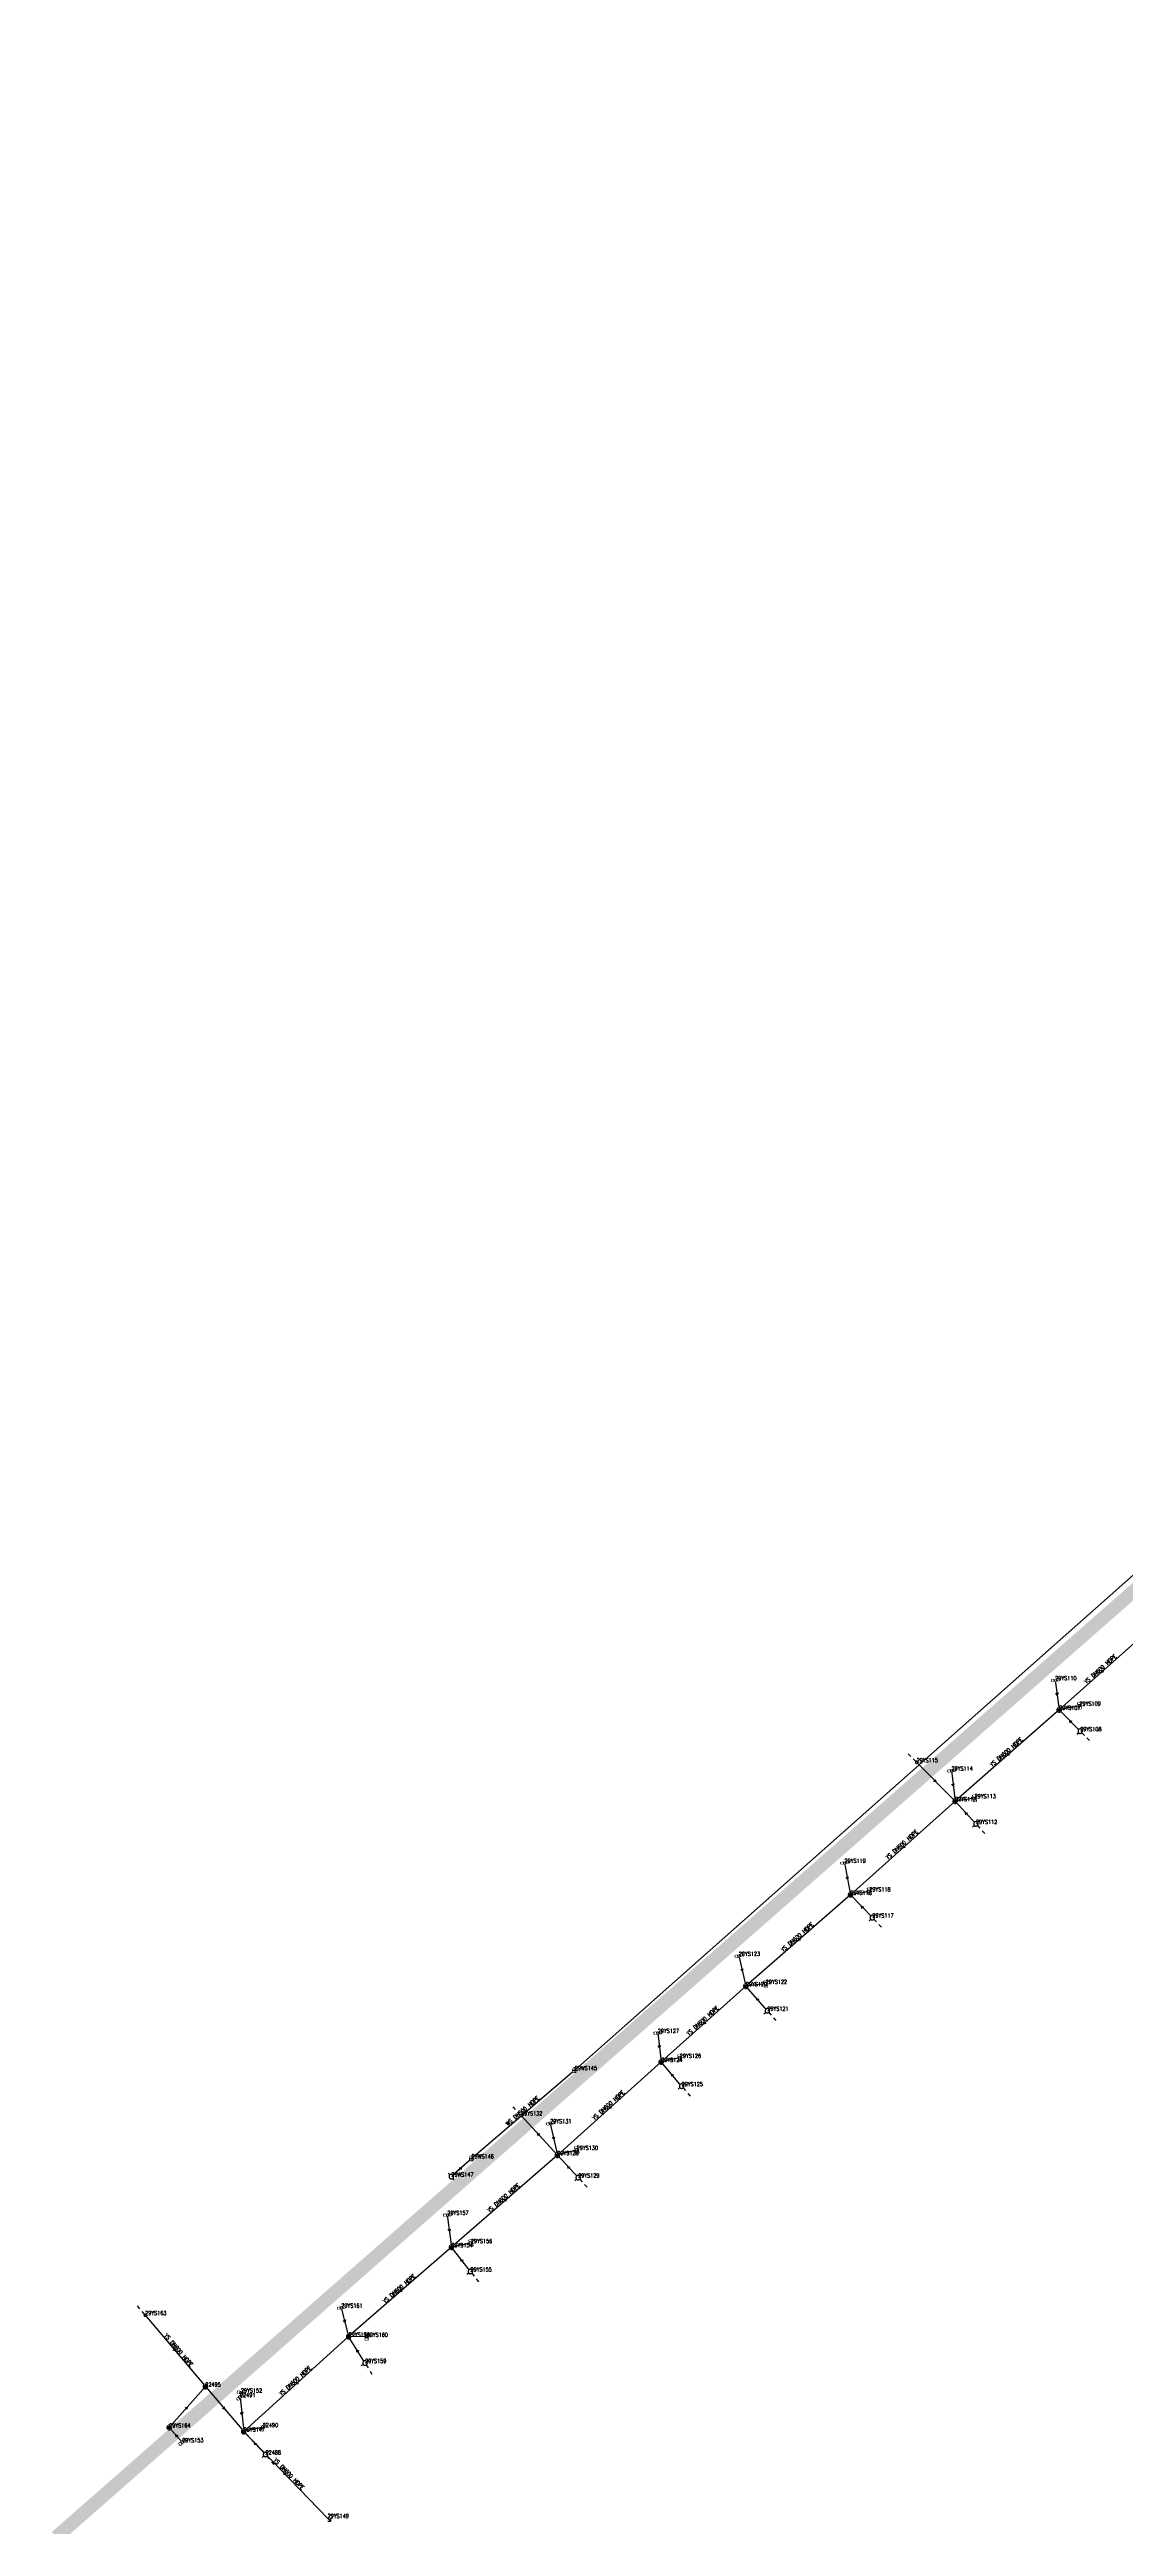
# Model space of a CAD drawing. Extents: x 78813 to 99477, y 2421021 to 2448125.
# Drawn here: x 81261 to 81500, y 2431830 to 2432381 of the extents above; entities that cross this region are included whole.
import ezdxf
from ezdxf.enums import TextEntityAlignment as Align

# ---------------------------------------------------------------- set-up
doc = ezdxf.new("R2010")
doc.units = 0
doc.set_wipeout_variables(frame=1)
doc.layers.get('0').update_dxf_attribs({"linetype": 'CONTINUOUS'})
for name, color, linetype in [('DX_WS', 16, 'CONTINUOUS'), ('DX_YS', 42, 'CONTINUOUS'), ('道路', 5, 'CONTINUOUS')]:
    doc.layers.add(name, color=color, linetype=linetype)
for name, color, linetype, true_color in [('WSLINE', 7, 'CONTINUOUS', 0x7f0000), ('YSANNEXE', 7, 'CONTINUOUS', 0xcc9900), ('YSLINE', 7, 'CONTINUOUS', 0xcc9900)]:
    doc.layers.add(name, color=color, linetype=linetype, true_color=true_color)
doc.styles.add('CcNameZT', font='txt.SHX', dxfattribs={"width": 0.8, "bigfont": 'HZTXT.SHX'})
doc.styles.get("Standard").update_dxf_attribs({"font": 'txt.shx', "bigfont": 'hztxt.shx'})

# ---------------------------------------------------------------- blocks, each defined once
blk = doc.blocks.new('PS污水井')
blk.add_lwpolyline([(1, 0), (1, 0.1), (1, 0.1), (1, 0.2), (1, 0.3), (0.9, 0.3), (0.9, 0.4), (0.9, 0.5), (0.8, 0.5), (0.8, 0.6), (0.8, 0.6), (0.7, 0.7), (0.7, 0.7), (0.6, 0.8), (0.6, 0.8), (0.5, 0.9), (0.4, 0.9), (0.4, 0.9), (0.3, 1), (0.2, 1), (0.2, 1), (0.1, 1), (0, 1), (0, 1), (-0.1, 1), (-0.2, 1), (-0.2, 1), (-0.3, 1), (-0.4, 0.9), (-0.4, 0.9), (-0.5, 0.9), (-0.6, 0.8), (-0.6, 0.8), (-0.7, 0.7), (-0.7, 0.7), (-0.8, 0.6), (-0.8, 0.6), (-0.8, 0.5), (-0.9, 0.5), (-0.9, 0.4), (-0.9, 0.3), (-1, 0.3), (-1, 0.2), (-1, 0.1), (-1, 0.1), (-1, 0), (-1, -0.1), (-1, -0.1), (-1, -0.2), (-1, -0.3), (-0.9, -0.3), (-0.9, -0.4), (-0.9, -0.5), (-0.8, -0.5), (-0.8, -0.6), (-0.8, -0.6), (-0.7, -0.7), (-0.7, -0.7), (-0.6, -0.8), (-0.6, -0.8), (-0.5, -0.9), (-0.4, -0.9), (-0.4, -0.9), (-0.3, -1), (-0.2, -1), (-0.2, -1), (-0.1, -1), (0, -1), (0, -1), (0.1, -1), (0.2, -1), (0.2, -1), (0.3, -1), (0.4, -0.9), (0.4, -0.9), (0.5, -0.9), (0.6, -0.8), (0.6, -0.8), (0.7, -0.7), (0.7, -0.7), (0.8, -0.6), (0.8, -0.6), (0.8, -0.5), (0.9, -0.5), (0.9, -0.4), (0.9, -0.3), (1, -0.3), (1, -0.2), (1, -0.1), (1, 0)], close=True)
blk.add_wipeout([(1, 0), (1, 0.1), (1, 0.1), (1, 0.2), (1, 0.3), (0.9, 0.3), (0.9, 0.4), (0.9, 0.5), (0.8, 0.5), (0.8, 0.6), (0.8, 0.6), (0.7, 0.7), (0.7, 0.7), (0.6, 0.8), (0.6, 0.8), (0.5, 0.9), (0.4, 0.9), (0.4, 0.9), (0.3, 1), (0.2, 1), (0.2, 1), (0.1, 1), (0, 1), (0, 1), (-0.1, 1), (-0.2, 1), (-0.2, 1), (-0.3, 1), (-0.4, 0.9), (-0.4, 0.9), (-0.5, 0.9), (-0.6, 0.8), (-0.6, 0.8), (-0.7, 0.7), (-0.7, 0.7), (-0.8, 0.6), (-0.8, 0.6), (-0.8, 0.5), (-0.9, 0.5), (-0.9, 0.4), (-0.9, 0.3), (-1, 0.3), (-1, 0.2), (-1, 0.1), (-1, 0.1), (-1, 0), (-1, -0.1), (-1, -0.1), (-1, -0.2), (-1, -0.3), (-0.9, -0.3), (-0.9, -0.4), (-0.9, -0.5), (-0.8, -0.5), (-0.8, -0.6), (-0.8, -0.6), (-0.7, -0.7), (-0.7, -0.7), (-0.6, -0.8), (-0.6, -0.8), (-0.5, -0.9), (-0.4, -0.9), (-0.4, -0.9), (-0.3, -1), (-0.2, -1), (-0.2, -1), (-0.1, -1), (0, -1), (0, -1), (0.1, -1), (0.2, -1), (0.2, -1), (0.3, -1), (0.4, -0.9), (0.4, -0.9), (0.5, -0.9), (0.6, -0.8), (0.6, -0.8), (0.7, -0.7), (0.7, -0.7), (0.8, -0.6), (0.8, -0.6), (0.8, -0.5), (0.9, -0.5), (0.9, -0.4), (0.9, -0.3), (1, -0.3), (1, -0.2), (1, -0.1)])
for p, q in [((-1, 0), (0, 0)), ((0, 1), (0, 0)), ((0, 0), (0, -1)), ((0, 0), (1, 0))]:
    blk.add_line(p, q)
blk = doc.blocks.new('PS预留口')
blk.add_lwpolyline([(4.2, 0), (5.8, 0)])
blk.add_wipeout([(1, 0), (1, 0.1), (1, 0.1), (1, 0.2), (1, 0.3), (0.9, 0.3), (0.9, 0.4), (0.9, 0.5), (0.8, 0.5), (0.8, 0.6), (0.8, 0.6), (0.7, 0.7), (0.7, 0.7), (0.6, 0.8), (0.6, 0.8), (0.5, 0.9), (0.4, 0.9), (0.4, 0.9), (0.3, 1), (0.2, 1), (0.2, 1), (0.1, 1), (0, 1), (0, 1), (-0.1, 1), (-0.2, 1), (-0.2, 1), (-0.3, 1), (-0.4, 0.9), (-0.4, 0.9), (-0.5, 0.9), (-0.6, 0.8), (-0.6, 0.8), (-0.7, 0.7), (-0.7, 0.7), (-0.8, 0.6), (-0.8, 0.6), (-0.8, 0.5), (-0.9, 0.5), (-0.9, 0.4), (-0.9, 0.3), (-1, 0.3), (-1, 0.2), (-1, 0.1), (-1, 0.1), (-1, 0), (-1, -0.1), (-1, -0.1), (-1, -0.2), (-1, -0.3), (-0.9, -0.3), (-0.9, -0.4), (-0.9, -0.5), (-0.8, -0.5), (-0.8, -0.6), (-0.8, -0.6), (-0.7, -0.7), (-0.7, -0.7), (-0.6, -0.8), (-0.6, -0.8), (-0.5, -0.9), (-0.4, -0.9), (-0.4, -0.9), (-0.3, -1), (-0.2, -1), (-0.2, -1), (-0.1, -1), (0, -1), (0, -1), (0.1, -1), (0.2, -1), (0.2, -1), (0.3, -1), (0.4, -0.9), (0.4, -0.9), (0.5, -0.9), (0.6, -0.8), (0.6, -0.8), (0.7, -0.7), (0.7, -0.7), (0.8, -0.6), (0.8, -0.6), (0.8, -0.5), (0.9, -0.5), (0.9, -0.4), (0.9, -0.3), (1, -0.3), (1, -0.2), (1, -0.1)])
blk.add_line((1, 0), (2.6, 0))
blk.add_lwpolyline([(1, 0), (1, 0.1), (1, 0.1), (1, 0.2), (1, 0.3), (0.9, 0.3), (0.9, 0.4), (0.9, 0.5), (0.8, 0.5), (0.8, 0.6), (0.8, 0.6), (0.7, 0.7), (0.7, 0.7), (0.6, 0.8), (0.6, 0.8), (0.5, 0.9), (0.4, 0.9), (0.4, 0.9), (0.3, 1), (0.2, 1), (0.2, 1), (0.1, 1), (0, 1), (0, 1), (-0.1, 1), (-0.2, 1), (-0.2, 1), (-0.3, 1), (-0.4, 0.9), (-0.4, 0.9), (-0.5, 0.9), (-0.6, 0.8), (-0.6, 0.8), (-0.7, 0.7), (-0.7, 0.7), (-0.8, 0.6), (-0.8, 0.6), (-0.8, 0.5), (-0.9, 0.5), (-0.9, 0.4), (-0.9, 0.3), (-1, 0.3), (-1, 0.2), (-1, 0.1), (-1, 0.1), (-1, 0), (-1, -0.1), (-1, -0.1), (-1, -0.2), (-1, -0.3), (-0.9, -0.3), (-0.9, -0.4), (-0.9, -0.5), (-0.8, -0.5), (-0.8, -0.6), (-0.8, -0.6), (-0.7, -0.7), (-0.7, -0.7), (-0.6, -0.8), (-0.6, -0.8), (-0.5, -0.9), (-0.4, -0.9), (-0.4, -0.9), (-0.3, -1), (-0.2, -1), (-0.2, -1), (-0.1, -1), (0, -1), (0, -1), (0.1, -1), (0.2, -1), (0.2, -1), (0.3, -1), (0.4, -0.9), (0.4, -0.9), (0.5, -0.9), (0.6, -0.8), (0.6, -0.8), (0.7, -0.7), (0.7, -0.7), (0.8, -0.6), (0.8, -0.6), (0.8, -0.5), (0.9, -0.5), (0.9, -0.4), (0.9, -0.3), (1, -0.3), (1, -0.2), (1, -0.1), (1, 0)], close=True)
for points in [[(0, 1), (0, 2)], [(0, -2), (0, -1)]]:
    blk.add_lwpolyline(points)
blk = doc.blocks.new('LX')
for p, q in [((-0.866, 0.5), (0, 0)), ((0, 0), (-0.866, -0.5))]:
    blk.add_line(p, q)
blk = doc.blocks.new('PS出水口')
for points in [[(0, 0), (2, 0)], [(1.1, -0.9), (2, 0), (1.1, 0.9)]]:
    blk.add_lwpolyline(points)
blk = doc.blocks.new('PS雨水井')
blk.add_lwpolyline([(1, 0), (1, 0.1), (1, 0.1), (1, 0.2), (1, 0.3), (0.9, 0.3), (0.9, 0.4), (0.9, 0.5), (0.8, 0.5), (0.8, 0.6), (0.8, 0.6), (0.7, 0.7), (0.7, 0.7), (0.6, 0.8), (0.6, 0.8), (0.5, 0.9), (0.4, 0.9), (0.4, 0.9), (0.3, 1), (0.2, 1), (0.2, 1), (0.1, 1), (0, 1), (0, 1), (-0.1, 1), (-0.2, 1), (-0.2, 1), (-0.3, 1), (-0.4, 0.9), (-0.4, 0.9), (-0.5, 0.9), (-0.6, 0.8), (-0.6, 0.8), (-0.7, 0.7), (-0.7, 0.7), (-0.8, 0.6), (-0.8, 0.6), (-0.8, 0.5), (-0.9, 0.5), (-0.9, 0.4), (-0.9, 0.3), (-1, 0.3), (-1, 0.2), (-1, 0.1), (-1, 0.1), (-1, 0), (-1, -0.1), (-1, -0.1), (-1, -0.2), (-1, -0.3), (-0.9, -0.3), (-0.9, -0.4), (-0.9, -0.5), (-0.8, -0.5), (-0.8, -0.6), (-0.8, -0.6), (-0.7, -0.7), (-0.7, -0.7), (-0.6, -0.8), (-0.6, -0.8), (-0.5, -0.9), (-0.4, -0.9), (-0.4, -0.9), (-0.3, -1), (-0.2, -1), (-0.2, -1), (-0.1, -1), (0, -1), (0, -1), (0.1, -1), (0.2, -1), (0.2, -1), (0.3, -1), (0.4, -0.9), (0.4, -0.9), (0.5, -0.9), (0.6, -0.8), (0.6, -0.8), (0.7, -0.7), (0.7, -0.7), (0.8, -0.6), (0.8, -0.6), (0.8, -0.5), (0.9, -0.5), (0.9, -0.4), (0.9, -0.3), (1, -0.3), (1, -0.2), (1, -0.1), (1, 0)], close=True)
blk.add_wipeout([(1, 0), (1, 0.1), (1, 0.1), (1, 0.2), (1, 0.3), (0.9, 0.3), (0.9, 0.4), (0.9, 0.5), (0.8, 0.5), (0.8, 0.6), (0.8, 0.6), (0.7, 0.7), (0.7, 0.7), (0.6, 0.8), (0.6, 0.8), (0.5, 0.9), (0.4, 0.9), (0.4, 0.9), (0.3, 1), (0.2, 1), (0.2, 1), (0.1, 1), (0, 1), (0, 1), (-0.1, 1), (-0.2, 1), (-0.2, 1), (-0.3, 1), (-0.4, 0.9), (-0.4, 0.9), (-0.5, 0.9), (-0.6, 0.8), (-0.6, 0.8), (-0.7, 0.7), (-0.7, 0.7), (-0.8, 0.6), (-0.8, 0.6), (-0.8, 0.5), (-0.9, 0.5), (-0.9, 0.4), (-0.9, 0.3), (-1, 0.3), (-1, 0.2), (-1, 0.1), (-1, 0.1), (-1, 0), (-1, -0.1), (-1, -0.1), (-1, -0.2), (-1, -0.3), (-0.9, -0.3), (-0.9, -0.4), (-0.9, -0.5), (-0.8, -0.5), (-0.8, -0.6), (-0.8, -0.6), (-0.7, -0.7), (-0.7, -0.7), (-0.6, -0.8), (-0.6, -0.8), (-0.5, -0.9), (-0.4, -0.9), (-0.4, -0.9), (-0.3, -1), (-0.2, -1), (-0.2, -1), (-0.1, -1), (0, -1), (0, -1), (0.1, -1), (0.2, -1), (0.2, -1), (0.3, -1), (0.4, -0.9), (0.4, -0.9), (0.5, -0.9), (0.6, -0.8), (0.6, -0.8), (0.7, -0.7), (0.7, -0.7), (0.8, -0.6), (0.8, -0.6), (0.8, -0.5), (0.9, -0.5), (0.9, -0.4), (0.9, -0.3), (1, -0.3), (1, -0.2), (1, -0.1)])
for p, q in [((-1, 0), (0, 0)), ((-0.9, 0.5), (0, 0.5)), ((0, 1), (0, 0)), ((0, 0.5), (0.9, 0.5)), ((0, 0), (0, -1)), ((0, 0), (1, 0)), ((-0.9, -0.5), (0, -0.5)), ((0, -0.5), (0.9, -0.5))]:
    blk.add_line(p, q)
blk = doc.blocks.new('PS雨篦')
blk.add_lwpolyline([(-1.5, 0.5), (0, 0.5), (1.5, 0.5), (1.5, -0.5), (0, -0.5), (-1.5, -0.5)], close=True)
blk.add_wipeout([(-1.5, 0.5), (0, 0.5), (1.5, 0.5), (1.5, -0.5), (0, -0.5), (-1.5, -0.5)])
for p, q in [((-0.5, -0.5), (-0.5, 0.5)), ((0.5, -0.5), (0.5, 0.5))]:
    blk.add_line(p, q)
blk = doc.blocks.new('PS非普查')
blk.add_lwpolyline([(3.7, 0), (5.3, 0)])
blk.add_wipeout([(0.5, 0), (0.5, 0), (0.5, 0.1), (0.5, 0.1), (0.5, 0.1), (0.5, 0.2), (0.5, 0.2), (0.4, 0.2), (0.4, 0.3), (0.4, 0.3), (0.4, 0.3), (0.4, 0.3), (0.3, 0.4), (0.3, 0.4), (0.3, 0.4), (0.2, 0.4), (0.2, 0.4), (0.2, 0.5), (0.2, 0.5), (0.1, 0.5), (0.1, 0.5), (0.1, 0.5), (0, 0.5), (0, 0.5), (-0.1, 0.5), (-0.1, 0.5), (-0.1, 0.5), (-0.2, 0.5), (-0.2, 0.5), (-0.2, 0.4), (-0.3, 0.4), (-0.3, 0.4), (-0.3, 0.4), (-0.3, 0.4), (-0.4, 0.3), (-0.4, 0.3), (-0.4, 0.3), (-0.4, 0.3), (-0.4, 0.2), (-0.5, 0.2), (-0.5, 0.2), (-0.5, 0.1), (-0.5, 0.1), (-0.5, 0.1), (-0.5, 0), (-0.5, 0), (-0.5, 0), (-0.5, -0.1), (-0.5, -0.1), (-0.5, -0.1), (-0.5, -0.2), (-0.5, -0.2), (-0.4, -0.2), (-0.4, -0.3), (-0.4, -0.3), (-0.4, -0.3), (-0.4, -0.3), (-0.3, -0.4), (-0.3, -0.4), (-0.3, -0.4), (-0.3, -0.4), (-0.2, -0.4), (-0.2, -0.5), (-0.2, -0.5), (-0.1, -0.5), (-0.1, -0.5), (-0.1, -0.5), (0, -0.5), (0, -0.5), (0.1, -0.5), (0.1, -0.5), (0.1, -0.5), (0.2, -0.5), (0.2, -0.5), (0.2, -0.4), (0.2, -0.4), (0.3, -0.4), (0.3, -0.4), (0.3, -0.4), (0.4, -0.3), (0.4, -0.3), (0.4, -0.3), (0.4, -0.3), (0.4, -0.2), (0.5, -0.2), (0.5, -0.2), (0.5, -0.1), (0.5, -0.1), (0.5, -0.1)])
blk.add_line((0.5, 0), (2.1, 0))
blk.add_lwpolyline([(0.5, 0), (0.5, 0), (0.5, 0.1), (0.5, 0.1), (0.5, 0.1), (0.5, 0.2), (0.5, 0.2), (0.4, 0.2), (0.4, 0.3), (0.4, 0.3), (0.4, 0.3), (0.4, 0.3), (0.3, 0.4), (0.3, 0.4), (0.3, 0.4), (0.2, 0.4), (0.2, 0.4), (0.2, 0.5), (0.2, 0.5), (0.1, 0.5), (0.1, 0.5), (0.1, 0.5), (0, 0.5), (0, 0.5), (-0.1, 0.5), (-0.1, 0.5), (-0.1, 0.5), (-0.2, 0.5), (-0.2, 0.5), (-0.2, 0.4), (-0.3, 0.4), (-0.3, 0.4), (-0.3, 0.4), (-0.3, 0.4), (-0.4, 0.3), (-0.4, 0.3), (-0.4, 0.3), (-0.4, 0.3), (-0.4, 0.2), (-0.5, 0.2), (-0.5, 0.2), (-0.5, 0.1), (-0.5, 0.1), (-0.5, 0.1), (-0.5, 0), (-0.5, 0), (-0.5, 0), (-0.5, -0.1), (-0.5, -0.1), (-0.5, -0.1), (-0.5, -0.2), (-0.5, -0.2), (-0.4, -0.2), (-0.4, -0.3), (-0.4, -0.3), (-0.4, -0.3), (-0.4, -0.3), (-0.3, -0.4), (-0.3, -0.4), (-0.3, -0.4), (-0.3, -0.4), (-0.2, -0.4), (-0.2, -0.5), (-0.2, -0.5), (-0.1, -0.5), (-0.1, -0.5), (-0.1, -0.5), (0, -0.5), (0, -0.5), (0.1, -0.5), (0.1, -0.5), (0.1, -0.5), (0.2, -0.5), (0.2, -0.5), (0.2, -0.4), (0.2, -0.4), (0.3, -0.4), (0.3, -0.4), (0.3, -0.4), (0.4, -0.3), (0.4, -0.3), (0.4, -0.3), (0.4, -0.3), (0.4, -0.2), (0.5, -0.2), (0.5, -0.2), (0.5, -0.1), (0.5, -0.1), (0.5, -0.1), (0.5, 0)], close=True)
blk = doc.blocks.new('测量点')
h = blk.add_hatch(color=256)
edge = h.paths.add_edge_path()
edge.add_arc((0, 0), 0.5, 0, 360)
blk.add_circle((0, 0), 0.5)

msp = doc.modelspace()

# ---------------------------------------------------------------- linework, layer by layer
at = {"layer": 'WSLINE'}
for p, q in [((81648.96, 2432171.94), (81377.77, 2431931.48)), ((81377.77, 2431931.48), (81354.82, 2431911.83)), ((81354.82, 2431911.83), (81350.29, 2431907.76))]:
    msp.add_line(p, q, dxfattribs=at)
at = {"layer": 'YSLINE'}
for p, q in [((81504.33, 2432028.31), (81485.57, 2432011.65)), ((81484.68, 2432018.25), (81485.57, 2432011.65)), ((81485.57, 2432011.65), (81462.39, 2431991.34)), ((81490.09, 2432012.56), (81485.57, 2432011.65)), ((81490.25, 2432006.9), (81485.57, 2432011.65)), ((81453.83, 2431999.98), (81462.39, 2431991.34)), ((81461.6, 2431998.12), (81462.39, 2431991.34)), ((81466.73, 2431991.96), (81462.39, 2431991.34)), ((81462.39, 2431991.34), (81439.12, 2431970.5)), ((81467.04, 2431986.25), (81462.39, 2431991.34)), ((81437.79, 2431977.6), (81439.12, 2431970.5)), ((81439.12, 2431970.5), (81415.82, 2431950.16)), ((81443.31, 2431971.24), (81439.12, 2431970.5)), ((81443.99, 2431965.4), (81439.12, 2431970.5)), ((81414.26, 2431956.9), (81415.82, 2431950.16)), ((81415.82, 2431950.16), (81396.99, 2431933.29)), ((81420.27, 2431950.66), (81415.82, 2431950.16)), ((81420.62, 2431944.69), (81415.82, 2431950.16)), ((81396.23, 2431939.74), (81396.99, 2431933.29)), ((81401.14, 2431934.19), (81396.99, 2431933.29)), ((81401.54, 2431927.9), (81396.99, 2431933.29)), ((81365.81, 2431921.36), (81373.88, 2431912.54)), ((81372.29, 2431919.62), (81373.88, 2431912.54)), ((81378.19, 2431913.71), (81373.88, 2431912.54)), ((81378.52, 2431907.55), (81373.88, 2431912.54)), ((81349.4, 2431899.23), (81350.31, 2431892.04)), ((81354.65, 2431892.97), (81350.31, 2431892.04)), ((81350.31, 2431892.04), (81327.43, 2431872.15)), ((81354.55, 2431886.66), (81350.31, 2431892.04)), ((81282.15, 2431876.95), (81295.55, 2431861.03)), ((81325.81, 2431878.6), (81327.43, 2431872.15)), ((81327.43, 2431872.15), (81304.08, 2431851.02)), ((81331.09, 2431866.28), (81327.43, 2431872.15)), ((81331.44, 2431872.12), (81327.43, 2431872.15)), ((81287.51, 2431851.93), (81295.55, 2431861.03)), ((81295.55, 2431861.03), (81304.08, 2431851.02)), ((81303.46, 2431859.71), (81303.27, 2431858.7)), ((81303.27, 2431858.7), (81304.08, 2431851.02)), ((81290.4, 2431848.65), (81287.51, 2431851.93)), ((81308.33, 2431852.02), (81304.08, 2431851.02)), ((81308.94, 2431845.93), (81304.08, 2431851.02)), ((81322.75, 2431831.79), (81304.08, 2431851.02))]:
    msp.add_line(p, q, dxfattribs=at)

# ---------------------------------------------------------------- block references
at = {"layer": 'DX_WS', "xscale": 0.5000000000874303, "yscale": 0.5, "zscale": 0.5, "rotation": 40.58874806630083}
msp.add_blockref('LX', (81366.3, 2431921.65), dxfattribs=at)
at = {"layer": 'DX_YS', "xscale": 0.5, "yscale": 0.5, "zscale": 0.5}
for p in [(81295.55, 2431861.03, 1.29), (81308.33, 2431852.02, 2.63), (81308.94, 2431845.93, 2.67)]:
    msp.add_blockref('测量点', p, dxfattribs=at)
at = {"layer": 'DX_YS', "xscale": 0.5000000000752693, "yscale": 0.5, "zscale": 0.5, "rotation": 314.1610984466299}
msp.add_blockref('PS出水口', (81322.75, 2431831.79, -0.62), dxfattribs=at)
at = {"layer": 'YSANNEXE', "yscale": 0.5, "zscale": 0.5}
for p, xscale, rotation in [((81494.95, 2432019.98), 0.500000000053506, 221.734666722504), ((81473.98, 2432001.49), 0.5000000000164332, 221.1617089229225), ((81450.76, 2431980.92), 0.500000000053506, 221.734666722504), ((81427.48, 2431960.33), 0.5000000000164332, 221.1617089229225), ((81406.41, 2431941.72), 0.500000000053506, 221.734666722504), ((81385.44, 2431922.91), 0.500000000053506, 221.734666722504), ((81362.1, 2431902.29), 0.5000000000164332, 221.1617089229225), ((81349.85, 2431895.63), 0.5000000001652793, 277.3115728415076), ((81338.87, 2431882.1), 0.5000000000164332, 221.1617089229225), ((81288.85, 2431868.99), 0.5000000000052819, 309.9701671646867), ((81315.76, 2431861.58), 0.4999999999172562, 222.3076245014291), ((81291.53, 2431856.48), 0.500000000158134, 48.70141260181136)]:
    msp.add_blockref('LX', p, dxfattribs=dict(at, xscale=xscale, rotation=rotation))

# ---------------------------------------------------------------- texts
at = {"layer": 'DX_WS', "style": 'CcNameZT', "width": 0.8}
msp.add_text(' WS DN500 HDPE', height=0.9, rotation=40.575, dxfattribs=at).set_placement((81366.14, 2431921.84, 0.4), align=Align.CENTER)
at = {"layer": 'DX_YS', "style": 'CcNameZT', "width": 0.8}
for rotation, p in [(41.6195, (81494.78, 2432020.17, 0.61)), (41.2183, (81473.82, 2432001.68, 0.52)), (41.8552, (81450.59, 2431981.1, 0.63)), (41.1225, (81427.31, 2431960.52, 0.6)), (41.8428, (81406.24, 2431941.91, 0.66)), (41.9306, (81385.27, 2431923.1, 0.53)), (41.0029, (81361.93, 2431902.48, 0.44)), (41.0001, (81338.7, 2431882.28, 0.71)), (310.1002, (81289.04, 2431869.15, 2.24)), (42.1511, (81315.59, 2431861.77, 0.71))]:
    msp.add_text(' YS DN600 HDPE', height=0.9, rotation=rotation, dxfattribs=at).set_placement(p, align=Align.CENTER)
at = {"layer": 'DX_YS', "width": 0.8}
msp.add_text('29YS149', height=0.9, dxfattribs=at).set_placement((81322.75, 2431831.79, -0.62))

# ---------------------------------------------------------------- next in the draw order: block references
at = {"layer": 'DX_WS', "xscale": 0.5, "yscale": 0.5, "zscale": 0.5}
msp.add_blockref('PS污水井', (81377.77, 2431931.48, 0.58), dxfattribs=at)
at = {"layer": 'DX_WS', "xscale": 0.4999999999039961, "yscale": 0.5, "zscale": 0.5, "rotation": 41.93271944176693}
msp.add_blockref('PS预留口', (81350.29, 2431907.76, 0.47), dxfattribs=at)
at = {"layer": 'DX_YS', "yscale": 0.5, "zscale": 0.5}
for name, p, xscale, rotation in [('PS雨篦', (81484.68, 2432018.25, 3.17), 0.4999999999949547, 187.7252907220729), ('PS雨篦', (81490.09, 2432012.56, 2.79), 0.4999999998107951, 101.4513430520768), ('PS预留口', (81490.25, 2432006.9, 2.62), 0.4999999999060214, 314.5986563902787), ('PS非普查', (81453.83, 2431999.98, 2.22), 0.4999999999245742, 134.7434882596588), ('PS雨篦', (81461.6, 2431998.12, 3.21), 0.5000000000170699, 186.6152716333997), ('PS雨篦', (81466.73, 2431991.96, 2.94), 0.5000000000520483, 98.14489122597806), ('PS预留口', (81467.04, 2431986.25, 2.62), 0.5000000001411594, 312.4236043845479), ('PS雨篦', (81437.79, 2431977.6, 2.87), 0.4999999999804612, 190.6752055775548), ('PS雨篦', (81443.31, 2431971.24, 2.65), 0.4999999997869142, 100.062615583529), ('PS预留口', (81443.99, 2431965.4, 2.67), 0.4999999998508165, 313.7060176283933), ('PS雨篦', (81414.26, 2431956.9, 2.89), 0.4999999999606378, 193.0714755589225), ('PS雨篦', (81420.27, 2431950.66, 3.07), 0.5000000001779628, 96.48307368988475), ('PS预留口', (81420.62, 2431944.69, 2.58), 0.5000000001552332, 311.2622029628175), ('PS雨篦', (81396.23, 2431939.74, 3.01), 0.4999999999994488, 186.7779128124312), ('PS雨篦', (81401.14, 2431934.19, 2.69), 0.4999999999098629, 102.2079617311656), ('PS预留口', (81401.54, 2431927.9, 2.66), 0.5000000000612524, 310.1257488283817), ('PS非普查', (81365.81, 2431921.36, 2.08), 0.5000000001448226, 132.46895653688), ('PS预留口', (81378.52, 2431907.55, 2.69), 0.5000000000530921, 312.9291097289517), ('PS预留口', (81354.55, 2431886.66, 2.45), 0.4999999998398025, 308.2915448928288), ('PS非普查', (81282.15, 2431876.95, 2.24), 0.4999999999585603, 130.10024257656), ('PS雨篦', (81325.81, 2431878.6, 2.75), 0.4999999999897157, 194.1073299998299), ('PS雨篦', (81331.44, 2431872.12, 2.71), 0.4999999998180296, 89.58575201611853), ('PS预留口', (81331.09, 2431866.28, 2.6), 0.4999999999528926, 301.9307839446893), ('PS雨篦', (81303.46, 2431859.71, 3.02), 0.4999999999973713, 169.2157021333734), ('PS雨篦', (81290.4, 2431848.65, 2.95), 0.5000000000997407, 41.48551950113642), ('PS雨篦', (81308.33, 2431852.02, 2.63), 0.499999999857888, 40.16648119226884), ('PS预留口', (81308.94, 2431845.93, 2.67), 0.5000000000431609, 310.1664812070808)]:
    msp.add_blockref(name, p, dxfattribs=dict(at, xscale=xscale, rotation=rotation))
at = {"layer": 'DX_YS', "xscale": 0.5, "yscale": 0.5, "zscale": 0.5}
for p in [(81485.57, 2432011.65, 0.52), (81462.39, 2431991.34, 0.63), (81439.12, 2431970.5, 0.6), (81415.82, 2431950.16, 0.66), (81327.43, 2431872.15, 0.71), (81295.55, 2431861.03, 1.29), (81304.08, 2431851.02, 0.52)]:
    msp.add_blockref('PS雨水井', p, dxfattribs=at)

# ---------------------------------------------------------------- next in the draw order: linework, layer by layer
at = {"layer": 'YSLINE'}
msp.add_line((81396.99, 2431933.29), (81373.88, 2431912.54), dxfattribs=at)

# ---------------------------------------------------------------- next in the draw order: block references
at = {"layer": 'DX_WS', "xscale": 0.5, "yscale": 0.5, "zscale": 0.5}
msp.add_blockref('PS污水井', (81354.82, 2431911.83, 0.4), dxfattribs=at)
at = {"layer": 'DX_YS', "xscale": 0.5, "yscale": 0.5, "zscale": 0.5}
for name, p in [('测量点', (81303.27, 2431858.7, 2.64)), ('PS雨水井', (81287.51, 2431851.93, 1.19))]:
    msp.add_blockref(name, p, dxfattribs=at)
at = {"layer": 'YSANNEXE', "yscale": 0.5, "zscale": 0.5}
for p, xscale, rotation in [((81485.12, 2432014.95), 0.4999999998684507, 277.8845306407641), ((81487.91, 2432009.27), 0.5000000001510304, 134.6450818393257), ((81487.83, 2432012.1), 0.4999999999865045, 191.3679035668115), ((81458.11, 2431995.66), 0.5000000000218291, 314.5538295241302), ((81461.99, 2431994.73), 0.5000000000961413, 276.7386150468972), ((81464.71, 2431988.79), 0.4999999999314776, 132.353250683177), ((81438.46, 2431974.05), 0.499999999875853, 280.7493196172192), ((81441.56, 2431967.95), 0.4999999998977985, 133.4991662763766), ((81415.04, 2431953.53), 0.4999999999320436, 283.0411507971408), ((81418.23, 2431947.42), 0.4999999998822632, 131.207335097775), ((81326.62, 2431875.38), 0.4999999998195165, 284.1870663903409), ((81329.26, 2431869.22), 0.4999999999095871, 122.0400103693846), ((81306.21, 2431851.52), 0.4999999999550742, 193.0867769333599), ((81306.51, 2431848.47), 0.4999999998977985, 133.4991662763766), ((81313.42, 2431841.4), 0.4999999998645494, 314.072121005845)]:
    msp.add_blockref('LX', p, dxfattribs=dict(at, xscale=xscale, rotation=rotation))

# ---------------------------------------------------------------- next in the draw order: texts
at = {"layer": 'DX_WS', "style": 'CcNameZT', "width": 0.8}
msp.add_text('29WS145', height=0.9, dxfattribs=at).set_placement((81377.77, 2431931.48, 0.58))
at = {"layer": 'DX_YS', "width": 0.8}
for s, p in [('29YS110', (81484.68, 2432018.25, 3.17)), ('29YS107', (81485.57, 2432011.65, 0.52)), ('29YS109', (81490.09, 2432012.56, 2.79)), ('29YS108', (81490.25, 2432006.9, 2.62)), ('29YS115', (81453.83, 2431999.98, 2.22)), ('29YS114', (81461.6, 2431998.12, 3.21)), ('29YS111', (81462.39, 2431991.34, 0.63)), ('29YS113', (81466.73, 2431991.96, 2.94)), ('29YS112', (81467.04, 2431986.25, 2.62)), ('29YS119', (81437.79, 2431977.6, 2.87)), ('29YS116', (81439.12, 2431970.5, 0.6)), ('29YS118', (81443.31, 2431971.24, 2.65)), ('29YS117', (81443.99, 2431965.4, 2.67)), ('29YS123', (81414.26, 2431956.9, 2.89)), ('29YS120', (81415.82, 2431950.16, 0.66)), ('29YS122', (81420.27, 2431950.66, 3.07)), ('29YS121', (81420.62, 2431944.69, 2.58)), ('29YS127', (81396.23, 2431939.74, 3.01)), ('29YS126', (81401.14, 2431934.19, 2.69)), ('29YS125', (81401.54, 2431927.9, 2.66)), ('29YS129', (81378.52, 2431907.55, 2.69)), ('29YS155', (81354.55, 2431886.66, 2.45)), ('29YS163', (81282.15, 2431876.95, 2.24)), ('29YS161', (81325.81, 2431878.6, 2.75)), ('29YS158', (81327.43, 2431872.15, 0.71)), ('29YS160', (81331.44, 2431872.12, 2.71)), ('29YS159', (81331.09, 2431866.28, 2.6)), ('22495', (81295.55, 2431861.03, 1.29)), ('29YS147', (81304.08, 2431851.02, 0.52)), ('22490', (81308.33, 2431852.02, 2.63)), ('22488', (81308.94, 2431845.93, 2.67))]:
    msp.add_text(s, height=0.9, dxfattribs=at).set_placement(p)
at = {"layer": 'DX_YS', "style": 'CcNameZT', "width": 0.8}
msp.add_text(' YS DN600 HDPE', height=0.9, rotation=314.1611, dxfattribs=at).set_placement((81313.6, 2431841.57, 0.52), align=Align.CENTER)

# ---------------------------------------------------------------- next in the draw order: linework, layer by layer
at = {"layer": 'YSLINE'}
msp.add_line((81373.88, 2431912.54), (81350.31, 2431892.04), dxfattribs=at)

# ---------------------------------------------------------------- next in the draw order: block references
at = {"layer": 'DX_WS', "xscale": 0.5000000000375924, "yscale": 0.5, "zscale": 0.5, "rotation": 41.73466364934202}
msp.add_blockref('LX', (81352.56, 2431909.79), dxfattribs=at)
at = {"layer": 'DX_YS', "xscale": 0.5, "yscale": 0.5, "zscale": 0.5}
msp.add_blockref('PS雨水井', (81396.99, 2431933.29, 0.53), dxfattribs=at)
at = {"layer": 'DX_YS', "yscale": 0.5, "zscale": 0.5}
for p, xscale, rotation in [((81372.29, 2431919.62, 2.82), 0.4999999999544668, 192.7325510291382), ((81378.19, 2431913.71, 2.76), 0.4999999999926742, 105.1931042080128), ((81303.27, 2431858.7, 2.64), 0.499999999857888, 40.16648119226884)]:
    msp.add_blockref('PS雨篦', p, dxfattribs=dict(at, xscale=xscale, rotation=rotation))
at = {"layer": 'YSANNEXE', "xscale": 0.4999999998822632, "yscale": 0.5, "zscale": 0.5, "rotation": 131.207335097775}
msp.add_blockref('LX', (81288.96, 2431850.29), dxfattribs=at)

# ---------------------------------------------------------------- next in the draw order: texts
at = {"layer": 'DX_WS', "style": 'CcNameZT', "width": 0.8}
for s, p in [('29WS146', (81354.82, 2431911.83, 0.4)), ('29WS147', (81350.29, 2431907.76, 0.47))]:
    msp.add_text(s, height=0.9, dxfattribs=at).set_placement(p)
at = {"layer": 'DX_YS', "width": 0.8}
for s, p in [('29YS164', (81287.51, 2431851.93, 1.19)), ('29YS153', (81290.4, 2431848.65, 2.95))]:
    msp.add_text(s, height=0.9, dxfattribs=at).set_placement(p)

# ---------------------------------------------------------------- next in the draw order: block references
at = {"layer": 'DX_YS', "xscale": 0.5, "yscale": 0.5, "zscale": 0.5}
for p in [(81373.88, 2431912.54, 0.44), (81350.31, 2431892.04, 0.71)]:
    msp.add_blockref('PS雨水井', p, dxfattribs=at)
at = {"layer": 'DX_YS', "yscale": 0.5, "zscale": 0.5}
for p, xscale, rotation in [((81349.4, 2431899.23, 2.84), 0.4999999999712331, 187.1946118647233), ((81354.65, 2431892.97, 2.7), 0.4999999999815454, 102.11095477802)]:
    msp.add_blockref('PS雨篦', p, dxfattribs=dict(at, xscale=xscale, rotation=rotation))
at = {"layer": 'YSANNEXE', "yscale": 0.5, "zscale": 0.5}
for p, xscale, rotation in [((81396.61, 2431936.51), 0.5000000000961413, 276.7386150468972), ((81399.07, 2431933.74), 0.4999999999512593, 191.9408613452566), ((81399.27, 2431930.59), 0.5000000000899036, 130.061419485076), ((81369.85, 2431916.95), 0.4999999999082261, 312.2619983557805), ((81373.08, 2431916.08), 0.5000000000587902, 282.4681929983981), ((81299.82, 2431856.02), 0.5000000000258765, 310.5431249586227), ((81303.67, 2431854.86), 0.4999999998097215, 276.1656572548881)]:
    msp.add_blockref('LX', p, dxfattribs=dict(at, xscale=xscale, rotation=rotation))

# ---------------------------------------------------------------- next in the draw order: texts
at = {"layer": 'DX_YS', "width": 0.8}
for s, p in [('29YS124', (81396.99, 2431933.29, 0.53)), ('29YS132', (81365.81, 2431921.36, 2.08)), ('29YS131', (81372.29, 2431919.62, 2.82)), ('29YS130', (81378.19, 2431913.71, 2.76)), ('22491', (81303.27, 2431858.7, 2.64)), ('29YS152', (81303.46, 2431859.71, 3.02))]:
    msp.add_text(s, height=0.9, dxfattribs=at).set_placement(p)

# ---------------------------------------------------------------- next in the draw order: linework, layer by layer
at = {"layer": '道路', "const_width": 3, "flags": 128}
msp.add_lwpolyline([(81262.38, 2431827.55), (82623.47, 2433022.72)], dxfattribs=at)

# ---------------------------------------------------------------- next in the draw order: block references
at = {"layer": 'YSANNEXE'}
for p, xscale, yscale, zscale, rotation in [((81376.04, 2431913.12), 0.4999999999497869, 0.5, 0.5, 195.3786081198241), ((81376.2, 2431910.04), 0.4999999998945014, 0.5, 0.5, 132.9262084811088), ((81352.48, 2431892.5), 0.4999999999512593, 0.5, 0.5, 191.9408613452566), ((81352.43, 2431889.35), 0.5000000000000124, 0.5000000000000124, 0.5000000000000124, 128.3425461086518)]:
    msp.add_blockref('LX', p, dxfattribs=dict(at, xscale=xscale, yscale=yscale, zscale=zscale, rotation=rotation))

# ---------------------------------------------------------------- next in the draw order: texts
at = {"layer": 'DX_YS', "width": 0.8}
for s, p in [('29YS128', (81373.88, 2431912.54, 0.44)), ('29YS157', (81349.4, 2431899.23, 2.84)), ('29YS154', (81350.31, 2431892.04, 0.71)), ('29YS156', (81354.65, 2431892.97, 2.7))]:
    msp.add_text(s, height=0.9, dxfattribs=at).set_placement(p)

doc.saveas('drawing.dxf')
